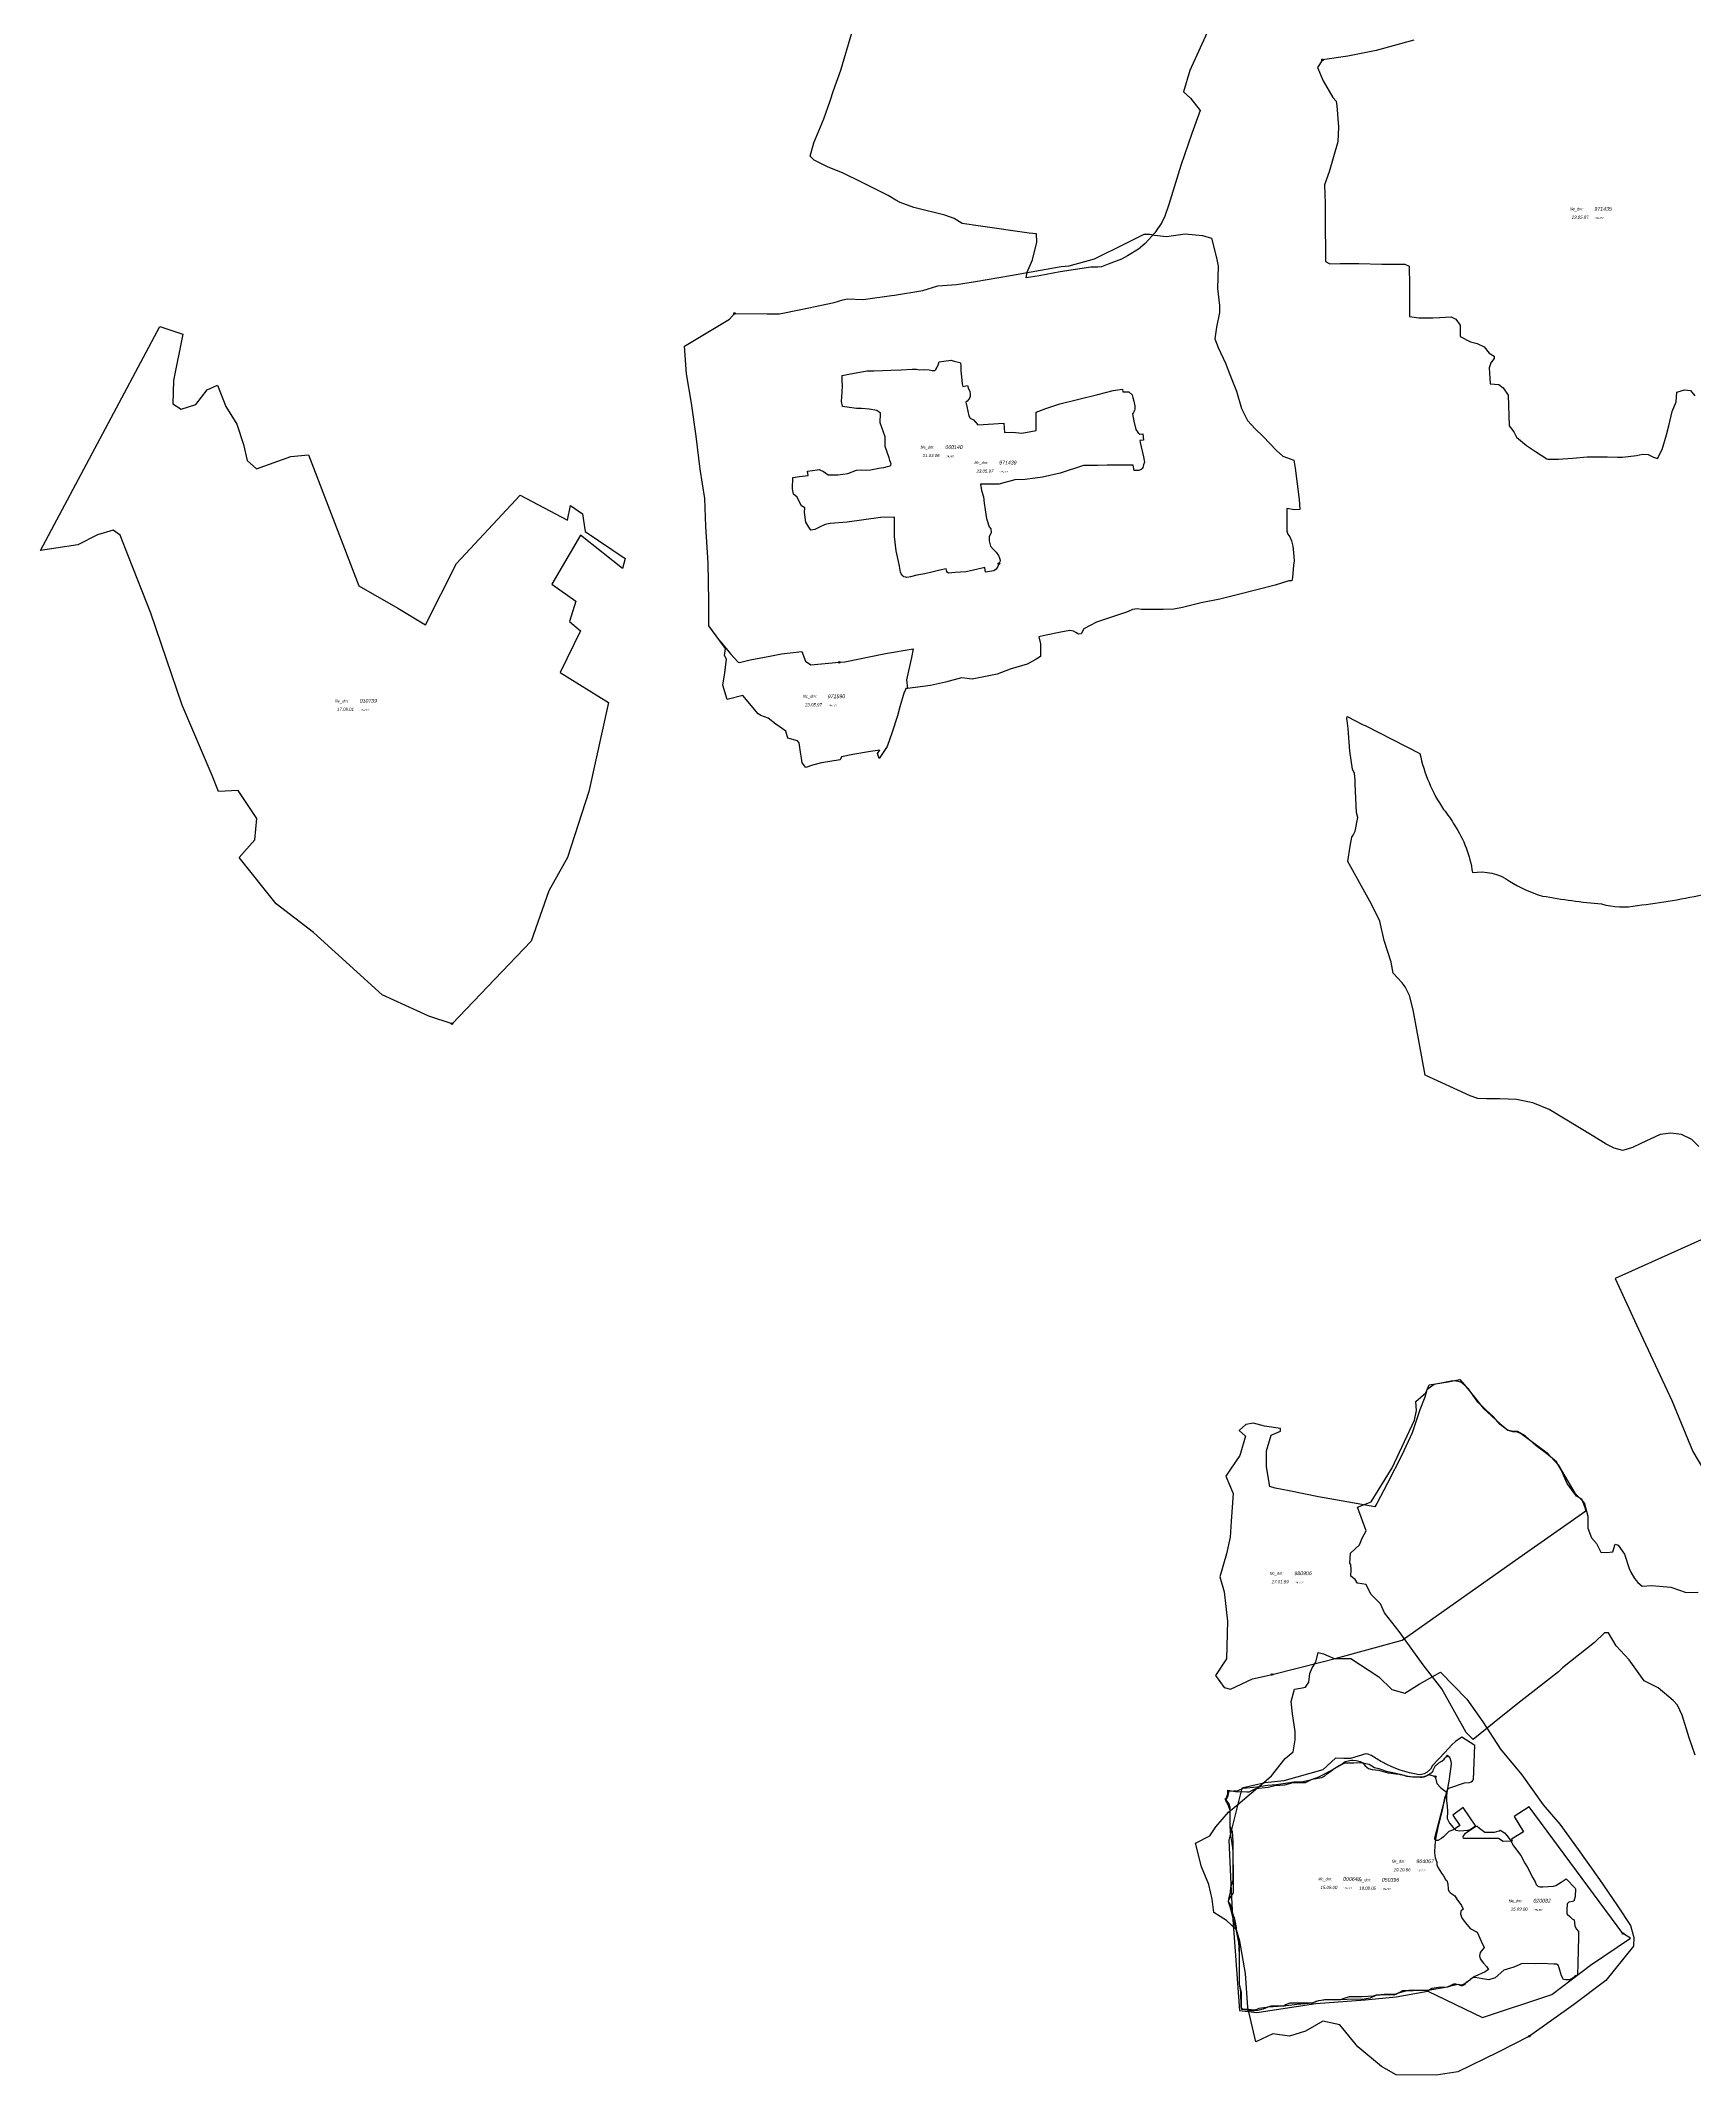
# Model space of a CAD drawing. Header units: metres. Extents: x 116000 to 284092, y 365136 to 804542.
# Drawn here: x 166404 to 171654, y 622871 to 629328 of the extents above; entities that cross this region are included whole.
import ezdxf
from ezdxf.enums import TextEntityAlignment as Align

# ---------------------------------------------------------------- set-up
doc = ezdxf.new("R2010")
doc.units = ezdxf.units.M
doc.header["$LTSCALE"] = 0.075
for name, color, linetype in [('000647', 21, 'Continuous'), ('010739', 181, 'Continuous'), ('020082', 21, 'Continuous'), ('050396', 1, 'Continuous'), ('060140', 6, 'Continuous'), ('10', 7, 'Continuous'), ('4', 7, 'Continuous'), ('7', 7, 'Continuous'), ('964067', 4, 'Continuous'), ('971172', 5, 'Continuous'), ('971435', 5, 'Continuous'), ('971437', 5, 'Continuous'), ('971439', 5, 'Continuous'), ('971590', 5, 'Continuous'), ('972071', 3, 'Continuous'), ('972072', 3, 'Continuous'), ('980906', 2, 'Continuous')]:
    doc.layers.add(name, color=color, linetype=linetype)
doc.styles.add('HEBTXT', font='HEBTXT.shx')

# ---------------------------------------------------------------- blocks, each defined once
blk = doc.blocks.new('DM_AREA')
at = {"layer": '10'}
blk.add_circle((0, 0), 2.5, dxfattribs=at)
at = {"layer": '4', "style": 'HEBTXT', "oblique": 10}
blk.add_attdef('DATE', text='', height=10, dxfattribs=at).set_placement((9.9, 86.8), align=Align.RIGHT)
at = {"layer": '4', "style": 'HEBTXT', "oblique": 10, "flags": 8}
blk.add_attdef('DATAtxt', text='', height=6, dxfattribs=at).set_placement((41.8, 89.2), align=Align.MIDDLE)
at = {"layer": '7', "style": 'HEBTXT', "oblique": 10, "flags": 8}
blk.add_attdef('file_txt', text='', height=9, dxfattribs=at).set_placement((-28.4, 117.1), align=Align.MIDDLE)
at = {"layer": '7', "style": 'HEBTXT', "oblique": 10}
blk.add_attdef('FILE_DM', (28.1, 112.6), '', height=12, dxfattribs=at)

msp = doc.modelspace()

# ---------------------------------------------------------------- linework, layer by layer
at = {"layer": '000647', "color": 21, "linetype": 'Continuous', "flags": 128}
msp.add_lwpolyline([(170176.1, 623772.2), (170205.6, 623774.9), (170221.8, 623781.5), (170265.4, 623786.7), (170299.7, 623791.9), (170326.2, 623794), (170355.8, 623797.6), (170382.2, 623801.8), (170412.4, 623803.3), (170438.8, 623809.6), (170461.9, 623818.5), (170501.4, 623838.2), (170526.8, 623853.8), (170544.5, 623862.6), (170572.5, 623862.1), (170589.6, 623863.6), (170605.2, 623861.5), (170616.1, 623859), (170621.8, 623858.4), (170638.4, 623847.5), (170651.9, 623843.9), (170675.8, 623836.1), (170696.2, 623831.4), (170724.4, 623824.9), (170738.8, 623821.3), (170752.9, 623819), (170772.4, 623818.2), (170785.7, 623817.9), (170792.8, 623817.9), (170802.4, 623821), (170810.3, 623825.2), (170817.2, 623823.2), (170828.5, 623820.1), (170831.6, 623818.7), (170836.9, 623796.7), (170849.1, 623783.1), (170861.5, 623773.5), (170868, 623769), (170860.9, 623750.1), (170854.4, 623717.7), (170849.9, 623699.1), (170839.5, 623656.8), (170833, 623626.3), (170829.6, 623600.6), (170829, 623578.1), (170831.2, 623561.2), (170836.6, 623546.8), (170836.9, 623538.3), (170841.1, 623528.7), (170851.6, 623511.8), (170857.8, 623503.4), (170864, 623492.3), (170867.7, 623489), (170871.3, 623478.2), (170871.9, 623461.4), (170874.2, 623454.9), (170879, 623450.4), (170884.4, 623446.7), (170893.4, 623440.2), (170900.2, 623430.1), (170914.3, 623409.2), (170919.7, 623398.5), (170912.3, 623392), (170912, 623382.4), (170916.6, 623368.3), (170927.7, 623354.3), (170942.3, 623336.2), (170964.4, 623324.9), (170976.8, 623296.4), (170986.7, 623276.4), (170974, 623260.2), (170971.4, 623250), (170973.7, 623240.4), (170984.4, 623226.6), (170993.7, 623215.9), (171000, 623206.6), (170990.1, 623199.2), (170957, 623184), (170942.6, 623174.7), (170931.3, 623165.2), (170923.4, 623160.4), (170914.3, 623157.3), (170904.5, 623158.5), (170879.6, 623153.9), (170870.3, 623150), (170842.1, 623148.9), (170820.3, 623146.6), (170810.4, 623140.4), (170784.2, 623140.1), (170760.9, 623139), (170736.6, 623137.5), (170710.1, 623130.8), (170699.6, 623124.6), (170692, 623125.7), (170671.1, 623126.3), (170643, 623123.7), (170624.6, 623115.2), (170606, 623112.9), (170550.6, 623111), (170520.1, 623110.4), (170480, 623110.4), (170452.5, 623105.3), (170441.7, 623099.4), (170393.5, 623095.7), (170349.7, 623090.1), (170300.3, 623086.7), (170285.5, 623080.7), (170267.7, 623076.2), (170257.8, 623075.1), (170245.6, 623075.7), (170220.5, 623079.6), (170215.4, 623087.5), (170214, 623136.3), (170210.3, 623160.2), (170210.3, 623232.4), (170210.3, 623280.6), (170205.5, 623302.6), (170200.1, 623330), (170193.3, 623355.5), (170185.4, 623386.6), (170180, 623405.7), (170175.2, 623421.5), (170174.7, 623423.2), (170176.4, 623430), (170181.2, 623452.4), (170182.9, 623468.3), (170189.9, 623490.3), (170189.9, 623540.8), (170189.6, 623580.8), (170189.1, 623592.9), (170186.8, 623605.9), (170182.6, 623632.1), (170180, 623660.6), (170180, 623704.3), (170179.8, 623711.6), (170175.2, 623725.7), (170169.9, 623737.6), (170167, 623742.4), (170168.6, 623746.6), (170173.8, 623758.8), (170175.7, 623766.9), (170176.1, 623772.2)], close=True, dxfattribs=at)
at = {"layer": '010739', "color": 181, "linetype": 'Continuous', "flags": 128}
msp.add_lwpolyline([(166634.5, 627774.6), (166584.3, 627759.9), (166522.3, 627727.5), (166404.2, 627709.8), (166782.1, 628420.4), (166855.9, 628396.8), (166826.4, 628249.4), (166823.4, 628175.7), (166850, 628158), (166897.2, 628172.7), (166932.7, 628219.9), (166965.1, 628234.6), (166991.7, 628166.8), (167027.1, 628110.8), (167047.8, 628045.9), (167059.6, 627995.8), (167089.1, 627969.3), (167198.4, 628007.6), (167254.4, 628013.5), (167413.9, 627597.7), (167537.8, 627527), (167626.4, 627473.9), (167723.8, 627668.5), (167926.2, 627885.4), (168076.8, 627805.8), (168085.7, 627853), (168124, 627826.5), (168132.9, 627770.4), (168259.8, 627684.9), (168251, 627652.5), (168118.1, 627758.6), (168026.6, 627602.4), (168103.4, 627549.3), (168082.7, 627484.4), (168118.1, 627454.9), (168053.2, 627322.2), (168206.7, 627227.9), (168144.7, 626944.8), (168076.2, 626735.9), (168017.2, 626629.7), (167961.1, 626470.5), (167846, 626349.6), (167710.2, 626208.1), (167636.4, 626231.7), (167488.8, 626299.5), (167270.3, 626497.1), (167152.2, 626588.5), (167034.2, 626735.9), (167084.3, 626791.9), (167090.2, 626859.7), (167031.2, 626948.2), (166969.2, 626945.2), (166948.5, 626995.4), (166853.9, 627218.7), (166753.5, 627510.6), (166682.7, 627690.5), (166656.1, 627758.3)], close=True, dxfattribs=at)
at = {"layer": '020082', "color": 21, "flags": 128}
msp.add_lwpolyline([(170351.2, 623804.9), (170291.6, 623799), (170217.4, 623782.4), (170176.3, 623617.4), (170183, 623455.5), (170186.4, 623395.1), (170209.9, 623076), (170264.6, 623070), (170452.4, 623098.7), (170609.4, 623110.3), (170707.1, 623119.7), (170807.3, 623138.2), (170981.1, 623054), (171201, 623126.8), (171324.4, 623220.3), (171450.7, 623305.9), (171427.1, 623320.8), (171129.7, 623722.6), (171082.1, 623692.6), (171111.7, 623643.7), (171072.9, 623619.8), (171076, 623614), (171047.3, 623612.7), (171031.8, 623621.8), (170920.7, 623622.1), (170919.9, 623628.8), (170927.2, 623639.2), (170960.5, 623661.3), (170920.2, 623720.7), (170886.7, 623696.8), (170909.7, 623663.7), (170889.7, 623649.6), (170874.9, 623644), (170857.6, 623628), (170851.7, 623622.3), (170839.6, 623616.2, -0.609496), (170829.9, 623624.9), (170869.2, 623774.1, -0.246916), (170877.5, 623783.1), (170924.6, 623798.6), (170940.1, 623800.1), (170945.7, 623802.3), (170950, 623805.3), (170952.3, 623809.1), (170956.6, 623917.9), (170916, 623943.7), (170895.7, 623929.9), (170883.6, 623919.3), (170861.6, 623894.8), (170822.7, 623854), (170815.8, 623842.2), (170806.2, 623832.5), (170795.9, 623827.4), (170788.2, 623825.1), (170780.5, 623824.2, -0.082609), (170663.5, 623864, -0.012091), (170629.1, 623885.8), (170617.5, 623890.2), (170610.5, 623891.3), (170562.7, 623876.5), (170541.5, 623875.9), (170514.5, 623877.2), (170474.3, 623840.7)], format="xyb", close=True, dxfattribs=at)
at = {"layer": '050396', "color": 1, "flags": 128}
msp.add_lwpolyline([(170173.4, 623775.7), (170197.2, 623771.3), (170233.5, 623770.1), (170240.9, 623769.9), (170257.3, 623778.9), (170262.3, 623780.9), (170301.2, 623784.9), (170321.9, 623790.5), (170353.9, 623792.7), (170379.8, 623800.1), (170419.3, 623800.3), (170440.4, 623810.3), (170471.5, 623816.1), (170479.9, 623820.6), (170489.3, 623828.5), (170495.5, 623832.8), (170511, 623844.3), (170521.6, 623851), (170534.6, 623858), (170540.9, 623863.2), (170545.1, 623866.9), (170560.4, 623869.8), (170565.6, 623870.8), (170569.8, 623870.4), (170580.3, 623869.7), (170592.9, 623866.2), (170601.9, 623862), (170609.3, 623852.5), (170619.1, 623844.8), (170631, 623841.5), (170641.7, 623840.5), (170651.4, 623838.9), (170680.6, 623830.6), (170691.6, 623830), (170706.4, 623827.3), (170716.7, 623826.6), (170720.4, 623825.9), (170731.2, 623823), (170740.4, 623820.2), (170759.4, 623818.3), (170774.4, 623818), (170784.3, 623817.2), (170788.4, 623817.1), (170793, 623817.7), (170795.8, 623818.4), (170803.1, 623821.4), (170810.2, 623824.7), (170813.7, 623827.6), (170818.5, 623830.6), (170821.5, 623832.7), (170822.3, 623833.6), (170824.4, 623836.6), (170825.7, 623841.7), (170828.5, 623847.8), (170832.2, 623853.6), (170839, 623858.3), (170842.9, 623861.9), (170852, 623868.2), (170859.7, 623874.2), (170861.9, 623877.7), (170867.6, 623882.8), (170869.7, 623884), (170872.2, 623883.9), (170875.2, 623881.6), (170877.5, 623878.7), (170880.7, 623867.4), (170881.8, 623858.3), (170874.2, 623804.7), (170870.3, 623781.9), (170866.6, 623758.4), (170866.9, 623742.8), (170869.2, 623724.5), (170869.9, 623707.9), (170869.5, 623686.1), (170876.2, 623671), (170887.8, 623657.7), (170896.5, 623648.8), (170909.5, 623647), (170934.8, 623649.2), (170942.7, 623651.1), (170956.3, 623660), (170959, 623661.9), (170964.7, 623660.9), (170971.7, 623655.3), (170988.5, 623642.7), (171019.7, 623641.9), (171034.8, 623647), (171037.9, 623648.8), (171050.9, 623640.1), (171058.8, 623631.4), (171068.8, 623618), (171079.9, 623599.1), (171102.8, 623568), (171115.3, 623543.8), (171126.4, 623527.4), (171133.7, 623510.8), (171140.9, 623497.9), (171148.6, 623484.8), (171151.8, 623476.2), (171156.8, 623471.3), (171162.9, 623469.4), (171172.9, 623469.3), (171206.9, 623471.2), (171214, 623473.4), (171230.6, 623483.4), (171246.7, 623494.5), (171275.3, 623464.8), (171276.5, 623462.8), (171275.2, 623437.7), (171271.4, 623423.8), (171267, 623422.6), (171255.6, 623420.4), (171250.2, 623415.4), (171249.2, 623394.6), (171248.9, 623384.8), (171249.9, 623382.3), (171258.6, 623374.8), (171266.3, 623366.9), (171272.7, 623364.2), (171274.4, 623345), (171278.2, 623335.8), (171286.5, 623326.9), (171286.3, 623308.8), (171283.8, 623226.5), (171282.6, 623188.4), (171276, 623186.9), (171266.2, 623178.3), (171262.8, 623176.4), (171256.2, 623173.7), (171246, 623173.9), (171238.3, 623174.4), (171232.2, 623186.4), (171225.2, 623211.9), (171221.4, 623220.3), (171215.9, 623223.3), (171208, 623223.6), (171168.7, 623225.4), (171149, 623224.7), (171107.5, 623225.2), (171080.4, 623213.8), (171048.6, 623204.2), (171021.1, 623180.3), (171001.3, 623173.7), (170981.6, 623176.5), (170957.7, 623180.8), (170949.9, 623179.9), (170939.8, 623171.3), (170929.6, 623165.1), (170923.4, 623158.4), (170917, 623154.6), (170913.7, 623155.2), (170905.9, 623158.4), (170896.8, 623160.4), (170889.3, 623160), (170880.6, 623156.1), (170869.6, 623150.1), (170809.1, 623139.7), (170748, 623139.7), (170726.9, 623139.3), (170706.2, 623127.1), (170696.5, 623126.7), (170668.7, 623127.5), (170658.3, 623126.6), (170644.3, 623125.3), (170633.8, 623121.8), (170599.7, 623119.8), (170558.4, 623119.3), (170540.8, 623114.8), (170529.9, 623110.1), (170486.4, 623110.1), (170461, 623106.6), (170446.4, 623101.6), (170440.1, 623100.1), (170380.3, 623099.9), (170370.2, 623099.8), (170356.5, 623093.9), (170350.3, 623089.9), (170317.9, 623090), (170309.8, 623090), (170296, 623086.4), (170271.6, 623082.4), (170265.2, 623079.2), (170255.4, 623077.6), (170238.4, 623079.9), (170217, 623080.1), (170216, 623088.2), (170215.8, 623134.9), (170210.1, 623160.2), (170210, 623194), (170209.9, 623252.8), (170208.3, 623294.3), (170205.9, 623302.6), (170200.3, 623329.7), (170200, 623340.2), (170195.3, 623366.6), (170190, 623381.5), (170185.6, 623393.2), (170183.6, 623397.3), (170183.7, 623409.1), (170176.4, 623420.1), (170175.1, 623424.7), (170176.7, 623430), (170191.1, 623449.8), (170191.1, 623471.8), (170190.4, 623519), (170189.9, 623560.3), (170189.5, 623612.1), (170188.2, 623644), (170184.3, 623649.8), (170180, 623660.8), (170179.8, 623720.6), (170176.9, 623731.4), (170171.3, 623740.6), (170164.2, 623747.2), (170164.2, 623747.7), (170167.3, 623750.8), (170169.5, 623754.8), (170171.6, 623760.4), (170173, 623764.9), (170173.4, 623770.1), (170173.4, 623775.7)], close=True, dxfattribs=at)
at = {"layer": '060140', "color": 6, "flags": 128}
msp.add_lwpolyline([(169391, 627900.2), (169397.1, 627880.1), (169399.7, 627859.8), (169402.6, 627838.7), (169407.2, 627811.7), (169414.9, 627784.8), (169420.6, 627778.9), (169422, 627765.8), (169415, 627754.4), (169414.9, 627740.2), (169419.3, 627723.9), (169427.6, 627713.6), (169437.4, 627704.3), (169444.9, 627694.1), (169448.4, 627685), (169450.3, 627679.5), (169450.1, 627678), (169449.2, 627674.1), (169446.1, 627667.9), (169442.8, 627658.7), (169437.8, 627650.2), (169429.9, 627645.4), (169403.8, 627640.8), (169401.2, 627655.5), (169360.8, 627646.4), (169340.9, 627641.8), (169307.6, 627639.8), (169286.5, 627638.2), (169282.8, 627639.5), (169280.8, 627643.4), (169278.5, 627651.7), (169259, 627647), (169225.2, 627638.6), (169204.5, 627635), (169185.9, 627631.7), (169165.2, 627626.6), (169154.1, 627624.3), (169150.6, 627624.8), (169144.7, 627626.6), (169140.7, 627629), (169135.9, 627635.9), (169133.4, 627640.5), (169130.5, 627660.5), (169129.8, 627665.2), (169119.9, 627708.8), (169114.6, 627754), (169114.9, 627815.6), (169070, 627814.8), (168964.3, 627800.1), (168910.8, 627795.7), (168894.3, 627792.1), (168877, 627783.6), (168861.4, 627775.9), (168848.7, 627773.8), (168842.8, 627784), (168833.2, 627799.9), (168829.4, 627830), (168829.6, 627845), (168819.1, 627851.9), (168814.4, 627860.9), (168805.6, 627879.1), (168794.4, 627888.7), (168790.6, 627905.9), (168791.9, 627941.1), (168813.4, 627945), (168840.4, 627948.3), (168838.3, 627961.9), (168854.5, 627963.7), (168876.4, 627966.8), (168878.1, 627965.7), (168888.9, 627960.6), (168904.5, 627950), (168934.9, 627950.2), (168966.9, 627954.4), (168994.2, 627964.7), (169009.7, 627965.3), (169024.7, 627965.2), (169038.7, 627966.1), (169065.3, 627970.7), (169079.4, 627972.7), (169080.9, 627972.9), (169092.2, 627976.5), (169100.5, 627978.5), (169103.4, 627981), (169103.9, 627984.5), (169099.9, 627995.2), (169098.3, 628004.3), (169085.2, 628039.9), (169085, 628070.6), (169069.7, 628115.2), (169069.9, 628145.1), (169059, 628153.6), (169033.8, 628158.1), (169009.8, 628160), (168994.6, 628160.2), (168949.9, 628166.5), (168949.4, 628167.4), (168946.9, 628182.4), (168948.7, 628212.5), (168949.2, 628233.7), (168948.2, 628247.5), (168948.1, 628265.5), (168969.4, 628269.6), (168998.5, 628274.6), (169028.1, 628279.7), (169048.9, 628280), (169076.6, 628280.5), (169102.6, 628281.9), (169136.4, 628283.6), (169170.4, 628285.2), (169184.5, 628285.3), (169193.5, 628283.6), (169211.1, 628283.7), (169225.1, 628283.3), (169234.3, 628280.8), (169243.2, 628281.3), (169245.7, 628284.4), (169248.6, 628289.5), (169252.9, 628298.6), (169256.5, 628308.9), (169271, 628310.9), (169294.7, 628313.3), (169304.2, 628311), (169322.1, 628306.6), (169324.3, 628303.9), (169324.9, 628295.3), (169325.5, 628280), (169327.5, 628261.2), (169329.4, 628239.1), (169331.2, 628230.6), (169346.1, 628233.5), (169349.4, 628222.7), (169353.4, 628215.2), (169354.9, 628204.7), (169354.8, 628200.6), (169354.7, 628198.7), (169353.9, 628195.2), (169351, 628189.8), (169345.2, 628183.6), (169340.8, 628180.8), (169344.7, 628166.3), (169350.6, 628137.4), (169355, 628129.7), (169365.1, 628124.6), (169379.3, 628108.6), (169461.8, 628114.1), (169464.4, 628084.7), (169489.1, 628085.4), (169518.6, 628082.5), (169548, 628087.5), (169564, 628090.6), (169564.2, 628100.2), (169564.8, 628145.3), (169564.7, 628148.9), (169594.8, 628160), (169639.6, 628175), (169700, 628190.4), (169760.3, 628205.2), (169808.9, 628217.4), (169838.2, 628221.6), (169840, 628213), (169858.2, 628213.2), (169869.2, 628203.8), (169871, 628195.3), (169874.8, 628183.9), (169877.9, 628169), (169877.9, 628158.4), (169876.2, 628153.7), (169873.9, 628147.7), (169870.8, 628143.1), (169874.9, 628120.7), (169881.3, 628093.9), (169888.4, 628083.2), (169893.1, 628079.1), (169903.6, 628079.7), (169905.5, 628059.5), (169893.6, 628058.5), (169894.1, 628052.4), (169904.9, 628007.1), (169906.8, 627995.5), (169908.2, 627989.7), (169905.5, 627982), (169902.6, 627973.5), (169900.5, 627969.5), (169899, 627967.9), (169897.5, 627966.9), (169895, 627965.4), (169892.4, 627964.4), (169889.7, 627963.9), (169875.7, 627963.6), (169872.2, 627981), (169864.7, 627980.1), (169834.9, 627980.1), (169789.8, 627980.1), (169759.2, 627979.7), (169714.5, 627979.5), (169641, 627955.2), (169584.7, 627942), (169529.1, 627935.2), (169496.5, 627933.6), (169446.2, 627920.8), (169388.2, 627919.9)], close=True, dxfattribs=at)
at = {"layer": '964067', "color": 4, "flags": 128}
msp.add_lwpolyline([(171460.4, 623280.1), (171372.9, 623172.1), (171270.6, 623094.3), (171130.2, 622994.9), (171029.3, 622943), (170902.6, 622881.9), (170833.8, 622870.8), (170707, 622872.8), (170661.2, 622898.7), (170585.1, 622961.3), (170528, 623031.3), (170474.9, 623043), (170419.1, 623010.6), (170368.6, 622995), (170315.4, 623002.5), (170262.3, 622976.9), (170236.4, 623085.7), (170228.9, 623193.5), (170211.2, 623296.3), (170200.8, 623332.5), (170168.4, 623362.3), (170128.2, 623387), (170123, 623429.7), (170112.7, 623476.3), (170089.3, 623532.1), (170070.1, 623607.6), (170115.5, 623630.9), (170135, 623659.4), (170175.2, 623706.1), (170211.5, 623735.9), (170234.8, 623755.3), (170280.2, 623794.1), (170311.3, 623821.4), (170355.3, 623875.8), (170380, 623897.8), (170387, 623935.8), (170387, 623961.7), (170377.9, 624017.4), (170374.1, 624057.5), (170384.4, 624096.4), (170384.4, 624096.4), (170403.9, 624099), (170419.4, 624102.9), (170429.8, 624118.4), (170433.7, 624145.6), (170440.2, 624163.8), (170451.8, 624181.9), (170459.6, 624213), (170476.5, 624207.8), (170510.2, 624193.6), (170563.3, 624193.6), (170652, 624135.5), (170693.5, 624095.3), (170735, 624083.7), (170780.4, 624112.2), (170847.8, 624149.7), (170932.1, 624064.2), (170982.6, 623993), (171038.4, 623906.2), (171106.1, 623824.2), (171173.5, 623729.6), (171226.6, 623667.5), (171285, 623587.1), (171352.4, 623492.6), (171410.2, 623408.8), (171451.7, 623346.6), (171462, 623307.8)], close=True, dxfattribs=at)
at = {"layer": '971172', "color": 5, "flags": 128}
msp.add_lwpolyline([(170107.6, 629354.1), (170051.9, 629233.1), (170032.5, 629164.9), (170054.3, 629145.3), (170084.9, 629106), (170058.8, 629033.1), (170024, 628931.8), (169985.3, 628807.6), (169972.6, 628770.3), (169963.7, 628750.5), (169940.8, 628717.7), (169911, 628683.9), (169889.1, 628666.1), (169854.4, 628645.2), (169835.5, 628634.3), (169792.7, 628618.4), (169772, 628610.3), (169760.1, 628609.4), (169738.3, 628608.4), (169640.9, 628594.5), (169574.3, 628581.5), (169532.3, 628575.2), (169536.3, 628593.1), (169553.2, 628631.8), (169566.1, 628688.4), (169565.1, 628714.2), (169542.2, 628717.2), (169388.2, 628739.1), (169329.6, 628747), (169303.7, 628762.9), (169274.5, 628774), (169176.1, 628798.8), (169132.4, 628813.7), (169119.4, 628821.6), (169094.6, 628836.5), (169010.1, 628879.2), (168951.9, 628907.5), (168902.2, 628927.3), (168859.4, 628948.2), (168846.5, 628961.1), (168858.4, 629003.8), (168890.2, 629079.3), (168910.1, 629136.9), (168921, 629169.4), (168943.9, 629234), (168979.3, 629352.8)], dxfattribs=at)
at = {"layer": '971435', "color": 5, "flags": 128}
msp.add_lwpolyline([(170763.8, 629329.5), (170643.4, 629296.8), (170553.4, 629278.6), (170473.4, 629266.9), (170457.8, 629242.2), (170475.4, 629199.9), (170506.7, 629146.9), (170516.8, 629135.6), (170519.3, 629121), (170523.8, 629054.8), (170522.2, 629006.4), (170494.6, 628911.2), (170480.2, 628870.3), (170481.6, 628811), (170482.3, 628737.7), (170483.2, 628659), (170483.3, 628627.1), (170496.6, 628619.9), (170529.4, 628620.9), (170588.6, 628620.3), (170661.4, 628618.5), (170734.6, 628618.6), (170748.7, 628612.3), (170749.1, 628550.3), (170749.4, 628489.6), (170749.5, 628452), (170779.1, 628448.5), (170823.7, 628447.9), (170845.7, 628449.4), (170881.5, 628451.1), (170896.6, 628443.8), (170910.8, 628424.6), (170910.4, 628388.9), (170942.9, 628372), (170964.8, 628366.5), (170986.3, 628355.9), (171002.4, 628336.4), (171018.6, 628326.9), (171018.6, 628318.9), (171008, 628305.8), (171002.5, 628289), (171005.7, 628238.2), (171033.4, 628236.7), (171047.1, 628225.7), (171063.2, 628203), (171066.1, 628105.6), (171080.8, 628086.8), (171088.8, 628069.9), (171121.2, 628043.4), (171149.7, 628023.7), (171185.8, 628001.1), (171188.4, 628000), (171222.6, 628000), (171236.6, 628000.6), (171268.3, 628003.2), (171313.2, 628006.9), (171377.9, 628006.9), (171409.7, 628006.3), (171425.8, 628005.5), (171469.9, 628011), (171489.5, 628015.3), (171506.8, 628014.6), (171524.1, 628006.4), (171536.8, 628001.2), (171551.5, 628030.1), (171565.8, 628077.3), (171572.7, 628105.8), (171583.2, 628151), (171595.9, 628181.6), (171598, 628212.1), (171622.8, 628220), (171641.2, 628217.4), (171655.5, 628200.5)], dxfattribs=at)
at = {"layer": '971437', "color": 5, "flags": 128}
msp.add_lwpolyline([(171656.9, 623887.2), (171637.2, 623942.2), (171614.7, 624013.4), (171600.9, 624044.9), (171586.2, 624060.6), (171539, 624100.8), (171494.8, 624122.4), (171446.6, 624189.2), (171405.3, 624233.5), (171381.7, 624274.8), (171368.9, 624274.8), (171336.5, 624244.3), (171235.5, 624163.9), (171222.6, 624151.3), (171093.8, 624050.6), (171018.5, 623990.2), (170951.7, 623936.7), (170929.2, 623958.5), (170852.2, 624097), (170793.1, 624172.9), (170716.6, 624278.9), (170670.1, 624338.9), (170658, 624366.7), (170627.4, 624397.2), (170611.9, 624428.7), (170584.9, 624432.7), (170577.4, 624444.7), (170563.9, 624455.2), (170564.9, 624476.2), (170562.9, 624491.7), (170560.6, 624496.4), (170562.5, 624527.5), (170590.8, 624554), (170599.1, 624575.9), (170611.9, 624598.8), (170584.4, 624673.5), (170628, 624691.1), (170694.2, 624798.6), (170765.1, 624949.9), (170772.2, 624980.8), (170770, 625008.9), (170801.7, 625037), (170812.1, 625062), (170871.9, 625071.2), (170909.9, 625078.9), (170923.2, 625063.4), (170942.9, 625038.8), (170984.4, 624986.8), (171036.4, 624939.8), (171061.8, 624918), (171076.5, 624914.4), (171089.2, 624914.4), (171105.4, 624907), (171186.3, 624845.9), (171222.1, 624808.6), (171274.5, 624717.8), (171304.1, 624689), (171315.3, 624644.7), (171316, 624607.6), (171327.2, 624576), (171343, 624558.6), (171356.7, 624530.8), (171375.4, 624529.4), (171395, 624531.7), (171402.8, 624555.9), (171411.9, 624552.7), (171432.5, 624524.9), (171447.1, 624479.3), (171452.1, 624467.8), (171464, 624447.3), (171474.2, 624434.7), (171488.1, 624423.5), (171518.9, 624425.6), (171579, 624420), (171628, 624403.2), (171666.4, 624403.9)], dxfattribs=at)
at = {"layer": '971439', "color": 5, "flags": 128}
msp.add_lwpolyline([(169155.5, 627271.9), (169150.2, 627271.5), (169148.7, 627265.1), (169145.6, 627260.2), (169131.9, 627213.4), (169124, 627185.5), (169107.5, 627132.9), (169091.6, 627088.2), (169066.1, 627050.1), (169060.3, 627065.6), (169068.3, 627076.4), (169038.2, 627071.6), (168982.9, 627062.3), (168946.2, 627055.2), (168942.2, 627045.7), (168883.4, 627036.4), (168854.2, 627028), (168833.3, 627020.6), (168821.1, 627036.3), (168819, 627051.2), (168816, 627069.6), (168812.5, 627099.6), (168807.3, 627106), (168775.8, 627113.9), (168769.4, 627136), (168738, 627158.8), (168713.4, 627177.9), (168690.3, 627185.7), (168682.2, 627191.7), (168633.1, 627250.1), (168584, 627237.2), (168569.4, 627282.3), (168575.6, 627321.7), (168581.5, 627364.7), (168575.4, 627376.1), (168578.6, 627398.7), (168560.6, 627422.9), (168525.4, 627470.6), (168525.4, 627548.5), (168523.2, 627670.2), (168515.8, 627785.4), (168512.5, 627875.3), (168498.3, 627968.4), (168485.1, 628072.6), (168469.8, 628176.8), (168454, 628270.9), (168447.6, 628357.8), (168447.6, 628357.8), (168591.4, 628443.4), (168606.8, 628462), (168710, 628460.9), (168749.2, 628460.9), (168817.2, 628475.1), (168923.7, 628497.1), (168951.1, 628504.8), (168965.4, 628508.1), (169014.8, 628505.9), (169104.9, 628519.2), (169115, 628520.1), (169204.8, 628535.4), (169252.5, 628550), (169311.4, 628554), (169371.9, 628563.4), (169482.8, 628583), (169644.1, 628610.8), (169669.2, 628613.1), (169749.3, 628635), (169847.8, 628683.7), (169907.2, 628713.4), (169925.3, 628713.4), (169940.2, 628710.2), (169978.4, 628706), (170037.8, 628714.5), (170093, 628709.2), (170120.6, 628700.7), (170136.5, 628638.8), (170141.8, 628612.3), (170139.7, 628541.2), (170146, 628487.1), (170146, 628464.8), (170136.5, 628418.2), (170132.1, 628381), (170141.7, 628354.5), (170165.1, 628304.7), (170178.9, 628268.6), (170200.1, 628215.5), (170216.5, 628160.2), (170235.6, 628122), (170260, 628095.5), (170285.5, 628071.1), (170326.9, 628027.6), (170347.1, 628009.6), (170382.1, 627996.8), (170386.9, 627970.8), (170399.6, 627872.1), (170401.7, 627840.3), (170384.7, 627839.2), (170360.3, 627843.5), (170360.3, 627771.3), (170363.3, 627761.9), (170370, 627753.2), (170375.5, 627740.2), (170379.1, 627723.2), (170381.5, 627703.8), (170383, 627677.3), (170381.1, 627662.7), (170378, 627623.6), (170376.3, 627613), (170366.3, 627613), (170323.5, 627599.7), (170202.8, 627568.8), (170147.7, 627555.5), (170088.3, 627543.6), (170029.3, 627529.1), (170001, 627524.1), (169967.3, 627522.7), (169912.3, 627522.2), (169898.9, 627522.7), (169885.6, 627525), (169870.1, 627522.5), (169854, 627515.4), (169755.7, 627482.4), (169715.4, 627461.3), (169707.6, 627445.5), (169698.9, 627444), (169690.3, 627449.5), (169683.2, 627454.2), (169671.4, 627455.8), (169643.1, 627451), (169591.3, 627440), (169573.2, 627435.9), (169577.9, 627413.9), (169577.9, 627373.8), (169561.4, 627362.8), (169536.2, 627348.7), (169482, 627333), (169440.9, 627317.1), (169360.8, 627301.4), (169337.2, 627304.5), (169327.8, 627305.9), (169276.2, 627291.6), (169229, 627281.8), (169155.5, 627271.9)], dxfattribs=at)
at = {"layer": '971590', "color": 5, "flags": 128}
msp.add_lwpolyline([(168560.6, 627422.9), (168594.6, 627382.3), (168618.7, 627354.9), (168623.1, 627353.8), (168656.1, 627362.5), (168718.6, 627374.6), (168756.1, 627381.4), (168820.9, 627389.1), (168831.9, 627358.3), (168849.4, 627347.4), (168939.4, 627355.1), (168957, 627356.2), (169086.3, 627382.7), (169174.2, 627398), (169168.7, 627370.6), (169153.3, 627299.3), (169155.5, 627271.9), (169150.2, 627271.5), (169148.7, 627265.1), (169145.6, 627260.2), (169131.9, 627213.4), (169124, 627185.5), (169107.5, 627132.9), (169091.6, 627088.2), (169066.1, 627050.1), (169060.3, 627065.6), (169068.3, 627076.4), (169038.2, 627071.6), (168982.9, 627062.3), (168946.2, 627055.2), (168942.2, 627045.7), (168883.4, 627036.4), (168854.2, 627028), (168833.3, 627020.6), (168821.1, 627036.3), (168819, 627051.2), (168816, 627069.6), (168812.5, 627099.6), (168807.3, 627106), (168775.8, 627113.9), (168769.4, 627136), (168738, 627158.8), (168713.4, 627177.9), (168690.3, 627185.7), (168682.2, 627191.7), (168633.1, 627250.1), (168584, 627237.2), (168569.4, 627282.3), (168575.6, 627321.7), (168581.5, 627364.7), (168575.4, 627376.1), (168578.6, 627398.7)], close=True, dxfattribs=at)
at = {"layer": '972071', "color": 3, "linetype": 'Continuous', "flags": 128}
msp.add_lwpolyline([(171668.3, 625818.3), (171646.4, 625840.9), (171613.5, 625856.2), (171579.3, 625860.7), (171545.1, 625856.8), (171484.4, 625827.5), (171457.2, 625815.4), (171426.9, 625805.7), (171399, 625812.9), (171373.6, 625825.9), (171334.4, 625850.6), (171192.6, 625936), (171141, 625957.3), (171089.3, 625967.3), (171036.4, 625969.9), (170993.6, 625969.4), (170966.5, 625970.8), (170941.7, 625979.5), (170799.8, 626044.7), (170761.6, 626252.4), (170749.8, 626297.2), (170735.7, 626325.5), (170726.2, 626337.3), (170697.9, 626368), (170690.9, 626403.3), (170669.6, 626471.7), (170655.5, 626533), (170629.5, 626587.2), (170553.6, 626722.5), (170561.7, 626771.9), (170566.3, 626800.4), (170570.6, 626806.3), (170577.2, 626818.9), (170585.4, 626862.2), (170580.9, 626878.2), (170576.9, 626969), (170577.5, 626982.1), (170575.3, 627002.5), (170568.4, 627016.3), (170560.4, 627073), (170555.4, 627145.4), (170552.9, 627161.4), (170551.2, 627176.4), (170552, 627183), (170603, 627157), (170608.4, 627154.2), (170782.4, 627065.5, 0.095814), (170857.7, 626888, -0.043116), (170892.6, 626838.3, -0.110971), (170949.4, 626687.8, -0.189958), (171067.6, 626660.6, 0.079282), (171172, 626613.3, 0.02201), (171359.2, 626588.2, 0.123089), (171473.1, 626583.4, 0.028748), (171695.1, 626621)], format="xyb", dxfattribs=at)
at = {"layer": '972072', "color": 3, "linetype": 'Continuous', "flags": 128}
msp.add_lwpolyline([(171757.7, 625559.6), (171402.8, 625399), (171476.9, 625238.8), (171582.4, 625012), (171648.9, 624850.7), (171685.7, 624787.8)], dxfattribs=at)
at = {"layer": '980906', "color": 2, "linetype": 'Continuous', "flags": 128}
msp.add_lwpolyline([(170639.4, 624674.3), (170550.8, 624690.3), (170460.4, 624706.7), (170367.7, 624725.3), (170323.4, 624733.9), (170306.3, 624739.1), (170295.8, 624801.9), (170295.8, 624852.4), (170310.3, 624902), (170339.9, 624914.8), (170339.6, 624923), (170289.6, 624931.2), (170254.8, 624940), (170229.8, 624935.8), (170209.5, 624918.4), (170209, 624916.9), (170229.1, 624899.1), (170211.3, 624837.7), (170181.4, 624794.7), (170167, 624771.9), (170190.2, 624716.8), (170183.3, 624629.1), (170179.8, 624578.9), (170168.8, 624526), (170147.6, 624453.1), (170161.4, 624404.9), (170172.2, 624312), (170168.9, 624192.8), (170133.4, 624139.2), (170161, 624101.2), (170181.2, 624096.3), (170251.7, 624129.3), (170313.3, 624142.6), (170472.7, 624182.8), (170513.6, 624193.1), (170726.8, 624251.8), (171075.4, 624498.3), (171309, 624661.9), (171308.1, 624669.9), (171296.8, 624698.8), (171280, 624709.2), (171250.3, 624749.3), (171231, 624792.7), (171216.6, 624817.5), (171184.5, 624844), (171151.5, 624868.1), (171117.8, 624899.3), (171093, 624913.8), (171077.7, 624913.8), (171060.8, 624917.8), (171037.6, 624936.2), (171015.9, 624960.3), (170992.1, 624982.4), (170966.4, 625006.5), (170936.7, 625049), (170915, 625069), (170905.4, 625073), (170886.9, 625074.6), (170861.2, 625069), (170828.3, 625062.6), (170805.1, 625046.6), (170797.8, 625023.3), (170782.7, 624982.9), (170758.6, 624909.5), (170725.5, 624838.3), (170680, 624750.1), (170645.9, 624685.4), (170639.4, 624674.3)], close=True, dxfattribs=at)

# ---------------------------------------------------------------- block references
at = {"layer": '000647', "color": 7}
ref = msp.add_blockref('DM_AREA', (170831.6, 623818.7), dxfattribs=at)
ref.add_attrib('FILE_DM', '000647', (170538.1, 623487.9), dxfattribs={"layer": '7', "color": 21, "height": 12, "style": 'HEBTXT', "oblique": 10})
ref.add_attrib('DATE', '15.09.00', dxfattribs={"layer": '4', "color": 21, "height": 10, "style": 'HEBTXT', "oblique": 10}).set_placement((170520, 623462.1), align=Align.RIGHT)
ref.add_attrib('file_txt', 'file_dm:', dxfattribs={"layer": '7', "color": 21, "height": 9, "style": 'HEBTXT', "oblique": 10}).set_placement((170481.7, 623492.5), align=Align.MIDDLE)
ref.add_attrib('DATAtxt', ': \x8a‰˜€\x9a', dxfattribs={"layer": '4', "color": 21, "height": 6, "style": 'HEBTXT', "oblique": 10}).set_placement((170551.8, 623464.6), align=Align.MIDDLE)
at = {"layer": '010739', "color": 7}
ref = msp.add_blockref('DM_AREA', (167710.2, 626208.1), dxfattribs=at)
ref.add_attrib('FILE_DM', '010739', (167416.2, 627226.6), dxfattribs={"layer": '7', "color": 181, "height": 12, "style": 'HEBTXT', "oblique": 10})
ref.add_attrib('DATE', '17.09.01', dxfattribs={"layer": '4', "color": 181, "height": 10, "style": 'HEBTXT', "oblique": 10}).set_placement((167398, 627200.8), align=Align.RIGHT)
ref.add_attrib('file_txt', 'file_dm:', dxfattribs={"layer": '7', "color": 181, "height": 9, "style": 'HEBTXT', "oblique": 10}).set_placement((167359.7, 627231.2), align=Align.MIDDLE)
ref.add_attrib('DATAtxt', ': \x8a‰˜€\x9a', dxfattribs={"layer": '4', "color": 181, "height": 6, "style": 'HEBTXT', "oblique": 10}).set_placement((167429.9, 627203.3), align=Align.MIDDLE)
at = {"layer": '020082', "color": 7}
ref = msp.add_blockref('DM_AREA', (171427.1, 623320.8), dxfattribs=at)
ref.add_attrib('FILE_DM', '020082', (171142.3, 623418.9), dxfattribs={"layer": '7', "color": 21, "height": 12, "style": 'HEBTXT', "oblique": 10})
ref.add_attrib('DATE', '15.09.00', dxfattribs={"layer": '4', "color": 21, "height": 10, "style": 'HEBTXT', "oblique": 10}).set_placement((171124.2, 623393.1), align=Align.RIGHT)
ref.add_attrib('file_txt', 'file_dm:', dxfattribs={"layer": '7', "color": 21, "height": 9, "style": 'HEBTXT', "oblique": 10}).set_placement((171085.9, 623423.5), align=Align.MIDDLE)
ref.add_attrib('DATAtxt', ': \x8a‰˜€\x9a', dxfattribs={"layer": '4', "color": 21, "height": 6, "style": 'HEBTXT', "oblique": 10}).set_placement((171156, 623395.6), align=Align.MIDDLE)
at = {"layer": '050396', "color": 7}
ref = msp.add_blockref('DM_AREA', (170869.7, 623884), dxfattribs=at)
ref.add_attrib('FILE_DM', '050396', (170660.9, 623485.1), dxfattribs={"layer": '7', "color": 1, "height": 12, "style": 'HEBTXT', "oblique": 10})
ref.add_attrib('DATE', '19.08.05', dxfattribs={"layer": '4', "color": 1, "height": 10, "style": 'HEBTXT', "oblique": 10}).set_placement((170642.7, 623459.3), align=Align.RIGHT)
ref.add_attrib('file_txt', 'file_dm:', dxfattribs={"layer": '7', "color": 1, "height": 9, "style": 'HEBTXT', "oblique": 10}).set_placement((170604.4, 623489.7), align=Align.MIDDLE)
ref.add_attrib('DATAtxt', ': \x8a‰˜€\x9a', dxfattribs={"layer": '4', "color": 1, "height": 6, "style": 'HEBTXT', "oblique": 10}).set_placement((170674.6, 623461.8), align=Align.MIDDLE)
at = {"layer": '060140', "color": 7}
ref = msp.add_blockref('DM_AREA', (169446.1, 627667.9), dxfattribs=at)
ref.add_attrib('FILE_DM', '060140', (169275.2, 628032), dxfattribs={"layer": '7', "color": 6, "height": 12, "style": 'HEBTXT', "oblique": 10})
ref.add_attrib('DATE', '31.03.06', dxfattribs={"layer": '4', "color": 6, "height": 10, "style": 'HEBTXT', "oblique": 10}).set_placement((169257, 628006.2), align=Align.RIGHT)
ref.add_attrib('file_txt', 'file_dm:', dxfattribs={"layer": '7', "color": 6, "height": 9, "style": 'HEBTXT', "oblique": 10}).set_placement((169218.7, 628036.6), align=Align.MIDDLE)
ref.add_attrib('DATAtxt', ': \x8a‰˜€\x9a', dxfattribs={"layer": '4', "color": 6, "height": 6, "style": 'HEBTXT', "oblique": 10}).set_placement((169288.9, 628008.7), align=Align.MIDDLE)
at = {"layer": '964067', "color": 7}
ref = msp.add_blockref('DM_AREA', (171130.2, 622994.9), dxfattribs=at)
ref.add_attrib('FILE_DM', '964067', (170770.6, 623544.1), dxfattribs={"layer": '7', "color": 4, "height": 12, "style": 'HEBTXT', "oblique": 10})
ref.add_attrib('DATE', '10.10.96', dxfattribs={"layer": '4', "color": 4, "height": 10, "style": 'HEBTXT', "oblique": 10}).set_placement((170752.4, 623518.3), align=Align.RIGHT)
ref.add_attrib('file_txt', 'file_dm:', dxfattribs={"layer": '7', "color": 4, "height": 9, "style": 'HEBTXT', "oblique": 10}).set_placement((170714.2, 623548.7), align=Align.MIDDLE)
ref.add_attrib('DATAtxt', ': \x8a‰˜€\x9a', dxfattribs={"layer": '4', "color": 4, "height": 6, "style": 'HEBTXT', "oblique": 10}).set_placement((170784.3, 623520.8), align=Align.MIDDLE)
at = {"layer": '971435', "color": 7}
ref = msp.add_blockref('DM_AREA', (170473.4, 629266.9), dxfattribs=at)
ref.add_attrib('FILE_DM', '971435', (171335.9, 628788), dxfattribs={"layer": '7', "color": 5, "height": 12, "style": 'HEBTXT', "oblique": 10})
ref.add_attrib('DATE', '23.05.97', dxfattribs={"layer": '4', "color": 5, "height": 10, "style": 'HEBTXT', "oblique": 10}).set_placement((171317.8, 628762.2), align=Align.RIGHT)
ref.add_attrib('file_txt', 'file_dm:', dxfattribs={"layer": '7', "color": 5, "height": 9, "style": 'HEBTXT', "oblique": 10}).set_placement((171279.5, 628792.6), align=Align.MIDDLE)
ref.add_attrib('DATAtxt', ': \x8a‰˜€\x9a', dxfattribs={"layer": '4', "color": 5, "height": 6, "style": 'HEBTXT', "oblique": 10}).set_placement((171349.7, 628764.7), align=Align.MIDDLE)
at = {"layer": '971439', "color": 7}
ref = msp.add_blockref('DM_AREA', (168606.8, 628462), dxfattribs=at)
ref.add_attrib('FILE_DM', '971439', (169446.3, 627982.7), dxfattribs={"layer": '7', "color": 5, "height": 12, "style": 'HEBTXT', "oblique": 10})
ref.add_attrib('DATE', '23.05.97', dxfattribs={"layer": '4', "color": 5, "height": 10, "style": 'HEBTXT', "oblique": 10}).set_placement((169428.1, 627956.9), align=Align.RIGHT)
ref.add_attrib('file_txt', 'file_dm:', dxfattribs={"layer": '7', "color": 5, "height": 9, "style": 'HEBTXT', "oblique": 10}).set_placement((169389.8, 627987.3), align=Align.MIDDLE)
ref.add_attrib('DATAtxt', ': \x8a‰˜€\x9a', dxfattribs={"layer": '4', "color": 5, "height": 6, "style": 'HEBTXT', "oblique": 10}).set_placement((169460, 627959.4), align=Align.MIDDLE)
at = {"layer": '971590', "color": 7}
ref = msp.add_blockref('DM_AREA', (168939.4, 627355.1), dxfattribs=at)
ref.add_attrib('FILE_DM', '971590', (168901.9, 627241.1), dxfattribs={"layer": '7', "color": 5, "height": 12, "style": 'HEBTXT', "oblique": 10})
ref.add_attrib('DATE', '23.05.97', dxfattribs={"layer": '4', "color": 5, "height": 10, "style": 'HEBTXT', "oblique": 10}).set_placement((168883.8, 627215.3), align=Align.RIGHT)
ref.add_attrib('file_txt', 'file_dm:', dxfattribs={"layer": '7', "color": 5, "height": 9, "style": 'HEBTXT', "oblique": 10}).set_placement((168845.5, 627245.7), align=Align.MIDDLE)
ref.add_attrib('DATAtxt', ': \x8a‰˜€\x9a', dxfattribs={"layer": '4', "color": 5, "height": 6, "style": 'HEBTXT', "oblique": 10}).set_placement((168915.7, 627217.8), align=Align.MIDDLE)
at = {"layer": '980906', "color": 7}
ref = msp.add_blockref('DM_AREA', (170313.3, 624142.6), dxfattribs=at)
ref.add_attrib('FILE_DM', '980906', (170383.4, 624458), dxfattribs={"layer": '7', "color": 2, "height": 12, "style": 'HEBTXT', "oblique": 10})
ref.add_attrib('DATE', '17.01.99', dxfattribs={"layer": '4', "color": 2, "height": 10, "style": 'HEBTXT', "oblique": 10}).set_placement((170365.2, 624432.2), align=Align.RIGHT)
ref.add_attrib('file_txt', 'file_dm:', dxfattribs={"layer": '7', "color": 2, "height": 9, "style": 'HEBTXT', "oblique": 10}).set_placement((170326.9, 624462.5), align=Align.MIDDLE)
ref.add_attrib('DATAtxt', ': \x8a‰˜€\x9a', dxfattribs={"layer": '4', "color": 2, "height": 6, "style": 'HEBTXT', "oblique": 10}).set_placement((170397.1, 624434.7), align=Align.MIDDLE)

doc.saveas('drawing.dxf')
